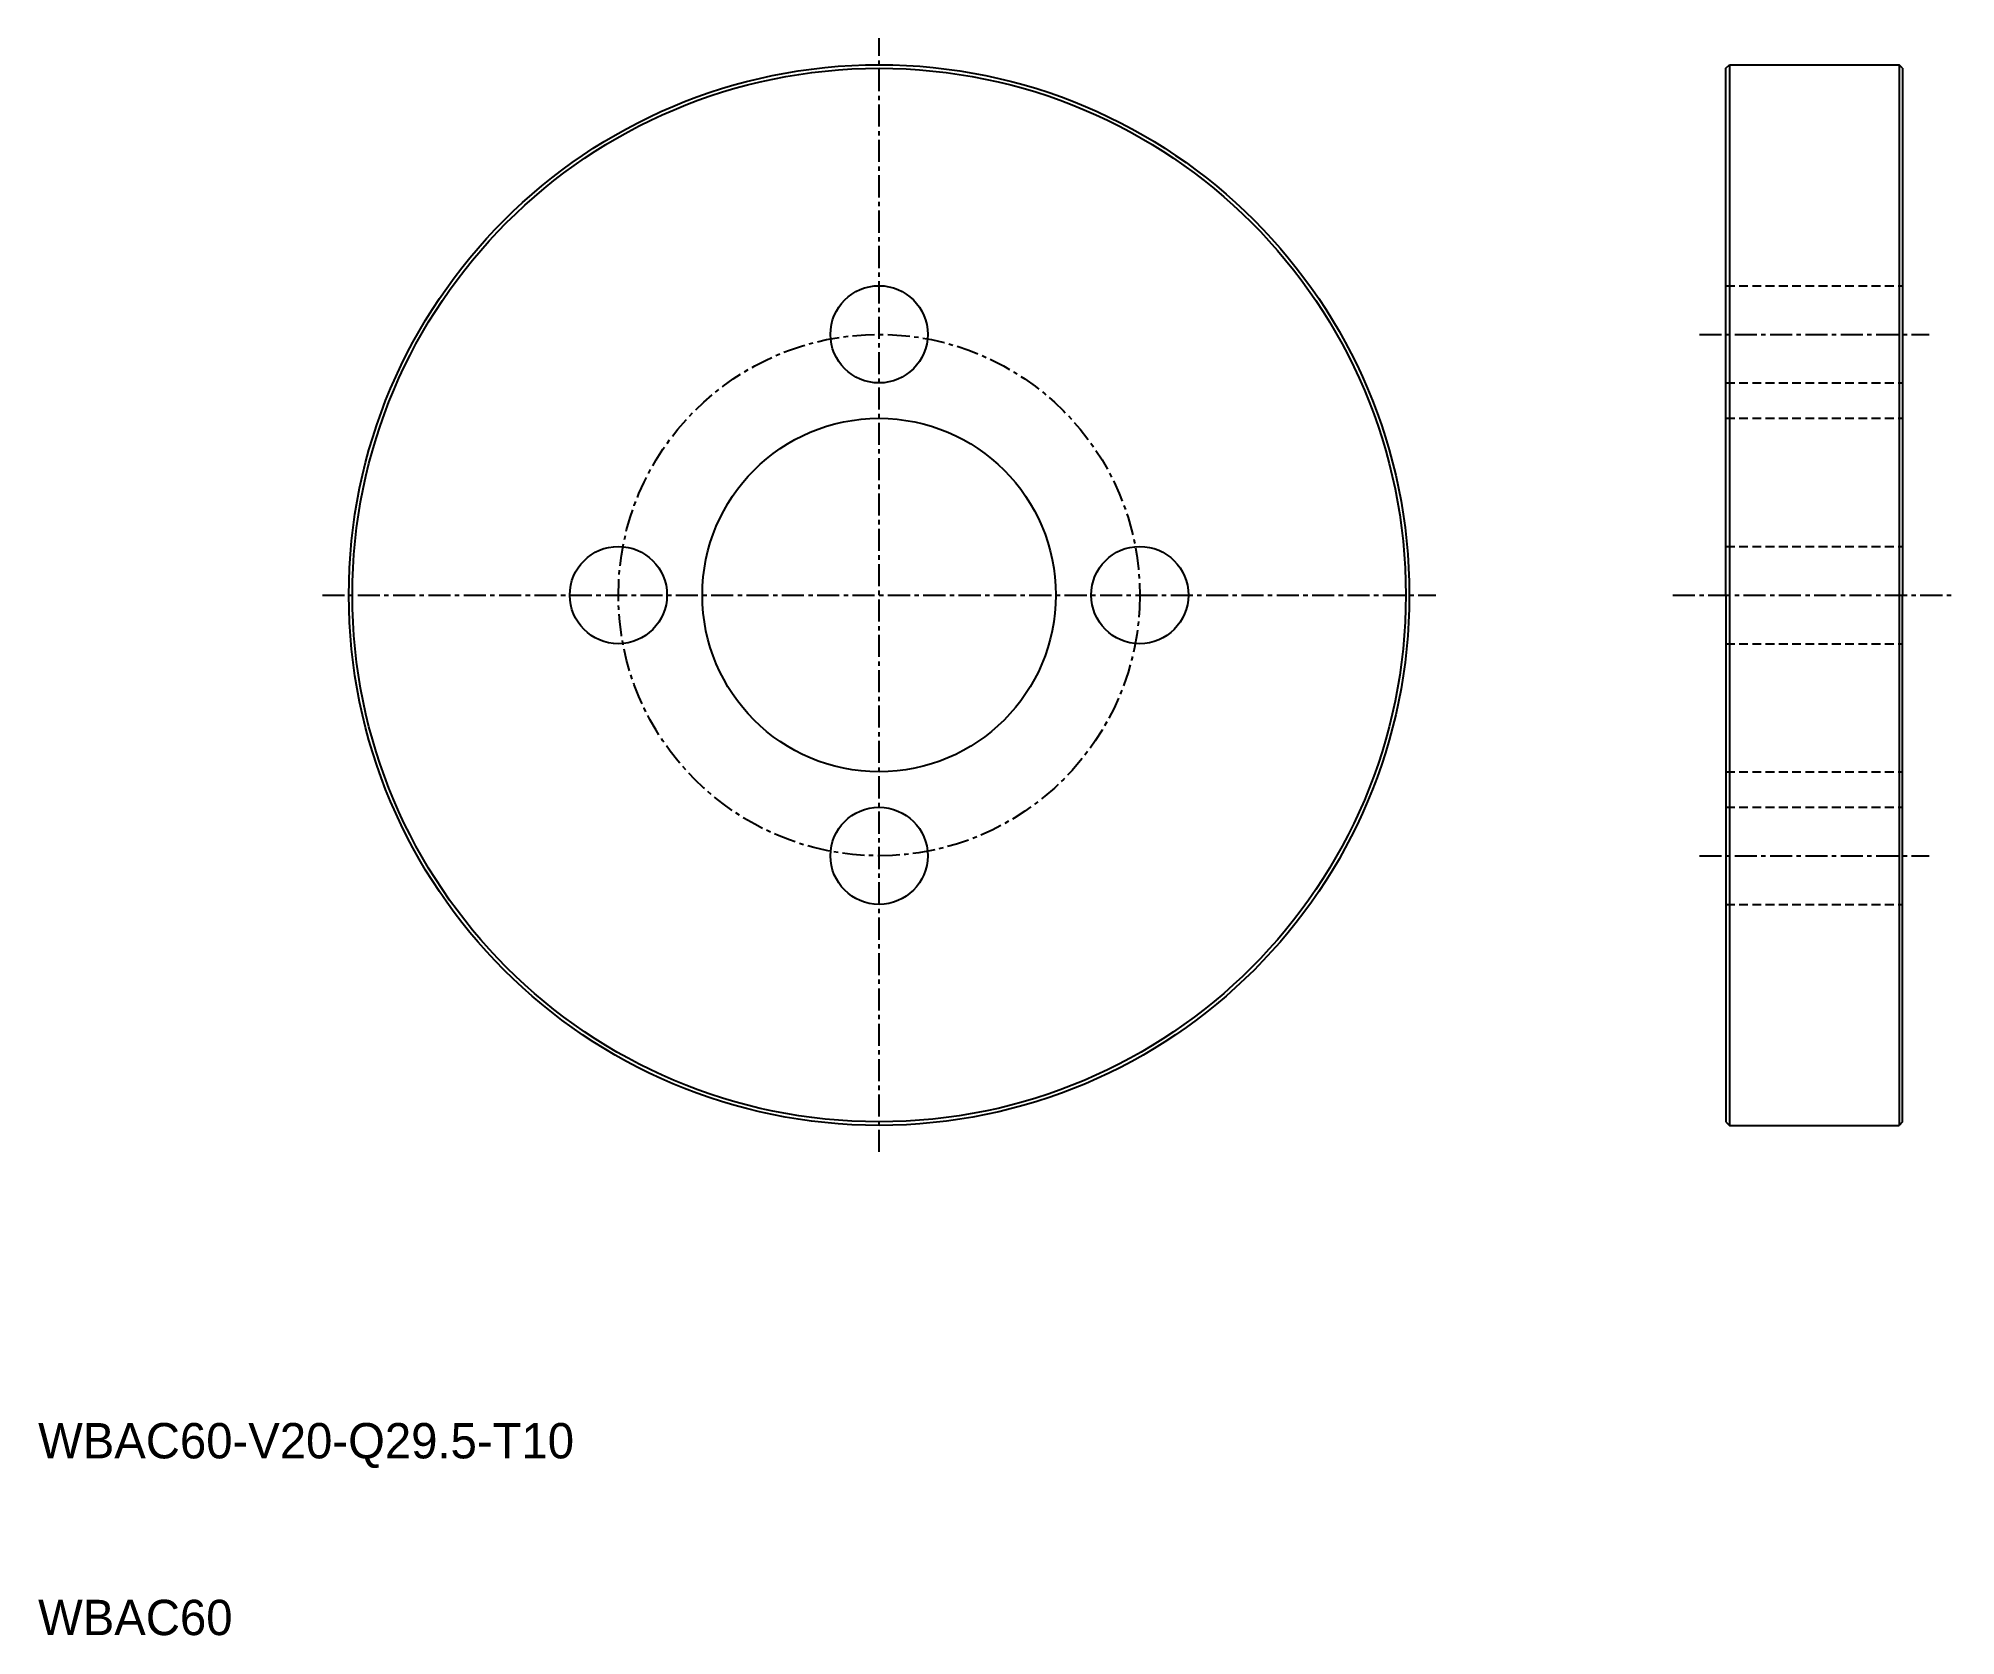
# Model space of a CAD drawing. Extents: x 10 to 118, y 10 to 100.
import ezdxf

# ---------------------------------------------------------------- set-up
doc = ezdxf.new("R2010")
doc.units = 0
doc.linetypes.add('CENTER', pattern=[2, 1.25, -0.25, 0.25, -0.25])
doc.linetypes.add('DASHED', pattern=[0.75, 0.5, -0.25])
doc.layers.get('0').update_dxf_attribs({"linetype": 'CONTINUOUS'})
doc.layers.add('CENTER', color=1, linetype='CENTER')

msp = doc.modelspace()

# ---------------------------------------------------------------- linework, layer by layer
at = {"color": 7, "linetype": 'CONTINUOUS'}
for p, q in [((105.49, 98.64), (105.69, 98.84)), ((105.69, 98.84), (105.69, 38.84)), ((105.69, 98.84), (115.29, 98.84)), ((115.29, 98.84), (115.29, 38.84)), ((115.49, 98.64), (115.29, 98.84)), ((105.49, 68.84), (105.49, 98.64)), ((115.49, 98.64), (115.49, 68.84)), ((105.49, 68.84), (105.49, 39.04)), ((115.49, 39.04), (115.49, 68.84)), ((105.49, 39.04), (105.69, 38.84)), ((105.69, 38.84), (115.29, 38.84)), ((115.49, 39.04), (115.29, 38.84))]:
    msp.add_line(p, q, dxfattribs=at)
at = {"color": 3, "linetype": 'DASHED'}
for p, q in [((105.49, 86.34), (115.49, 86.34)), ((105.49, 80.84), (115.49, 80.84)), ((105.49, 78.84), (115.49, 78.84)), ((105.49, 71.59), (115.49, 71.59)), ((105.49, 66.09), (115.49, 66.09)), ((105.49, 58.84), (115.49, 58.84)), ((105.49, 56.84), (115.49, 56.84)), ((105.49, 51.34), (115.49, 51.34))]:
    msp.add_line(p, q, dxfattribs=at)
at = {"color": 7, "linetype": 'CONTINUOUS'}
for centre, radius in [((57.58, 68.84), 30), ((57.58, 68.84), 29.8), ((57.58, 83.59), 2.75), ((57.58, 68.84), 10), ((42.83, 68.84), 2.75), ((72.33, 68.84), 2.75), ((57.58, 54.09), 2.75)]:
    msp.add_circle(centre, radius, dxfattribs=at)
at = {"layer": 'CENTER', "color": 1, "linetype": 'CENTER'}
for p, q in [((57.58, 37.34), (57.58, 100.34)), ((103.99, 83.59), (116.99, 83.59)), ((26.08, 68.84), (89.08, 68.84)), ((102.49, 68.84), (118.49, 68.84)), ((103.99, 54.09), (116.99, 54.09))]:
    msp.add_line(p, q, dxfattribs=at)
msp.add_circle((57.58, 68.84), 14.75, dxfattribs=at)

# ---------------------------------------------------------------- texts
at = {"color": 7, "linetype": 'CONTINUOUS'}
for s, p in [('WBAC60-V20-Q29.5-T10', (10, 20)), ('WBAC60', (10, 10))]:
    msp.add_text(s, height=2, dxfattribs=at).set_placement(p)

doc.saveas('drawing.dxf')
